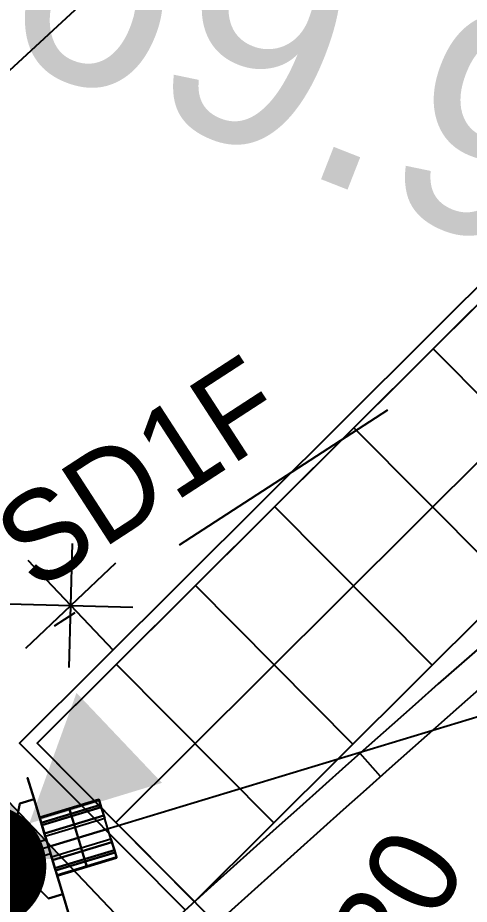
# Model space of a CAD drawing. Extents: x 421500 to 422711, y 436000 to 437000.
# Drawn here: x 422007.061 to 422008.88, y 436542.631 to 436546.2 of the extents above; entities that cross this region are included whole.
import ezdxf
from ezdxf.enums import TextEntityAlignment as Align

# ---------------------------------------------------------------- set-up
doc = ezdxf.new("R2010")
doc.units = 0
doc.linetypes.add('XREF UTC_716709_AJB_1b$0$DASHDOT1', pattern=[2, 1, -0.5, 0, -0.5])
doc.layers.get('0').update_dxf_attribs({"color": 210})
doc.layers.add('716709-ExBase$0$LCCSurvey Stations', color=4, linetype='Continuous', lineweight=0)
for name, color, linetype in [('716709-ExBase$0$XC-LCCCarriageway', 251, 'Continuous'), ('Pr-Kerb', 2, 'Continuous'), ('Pr-KerbEdge', 8, 'Continuous'), ('Pr-TactFlag', 251, 'Continuous'), ('Pr-Tactiles', 4, 'Continuous'), ('XREF UTC_716709_AJB_1b$0$BASE', 7, 'Continuous'), ('XREF UTC_716709_AJB_1b$0$DATA', 7, 'Continuous'), ('XREF UTC_716709_AJB_1b$0$du-UTCDUCT-F1', 42, 'XREF UTC_716709_AJB_1b$0$DASHDOT1'), ('XREF UTC_716709_AJB_1b$0$du-UTCTEXT', 42, 'Continuous'), ('XREF UTC_716709_AJB_1b$0$SETOUT', 4, 'Continuous'), ('XREF UTC_716709_AJB_1b$0$Signals', 7, 'Continuous'), ('XREF UTC_716709_AJB_1b$0$VIEW', 7, 'Continuous'), ('z-dwgnotes', 11, 'Continuous')]:
    doc.layers.add(name, color=color, linetype=linetype)
doc.styles.add('716709-ExBase$0$Style-WORKING', font='WORKING.shx')
doc.styles.add('XREF UTC_716709_AJB_1b$0$Standard', font='txt')

# ---------------------------------------------------------------- blocks, each defined once
blk = doc.blocks.new('XREF UTC_716709_AJB_1b$0$pole')
at = {"const_width": 0.25}
blk.add_lwpolyline([(-0.125, 0, 1), (0.125, 0, 1)], format="xyb", close=True, dxfattribs=at)
at = {"layer": 'XREF UTC_716709_AJB_1b$0$SETOUT', "const_width": 0.125}
blk.add_lwpolyline([(-0.0625, 0, 1), (0.0625, 0, 1)], format="xyb", close=True, dxfattribs=at)
at = {"layer": 'XREF UTC_716709_AJB_1b$0$VIEW'}
blk.add_lwpolyline([(-0.025, 0.0433), (-0.05, 0), (-0.025, -0.0433), (0.025, -0.0433), (0.05, 0), (0.025, 0.0433)], close=True, dxfattribs=at)
at = {"layer": 'XREF UTC_716709_AJB_1b$0$DATA', "style": 'XREF UTC_716709_AJB_1b$0$Standard', "flags": 9}
for tag, p in [('HEIGHT', (0.5, 1)), ('TYPE', (0.5, 0.75)), ('NUM', (0.5, 0.5)), ('SITE', (0.5, 0.25)), ('IDENT', (0.5, 0))]:
    blk.add_attdef(tag, p, '', height=0.2, dxfattribs=at)
blk = doc.blocks.new('XREF UTC_716709_AJB_1b$0$HD001S')
blk.add_line((0, 0), (0, 2.75))
at = {"layer": 'XREF UTC_716709_AJB_1b$0$VIEW', "color": 1, "linetype": 'Continuous', "extrusion": (0, 1, 0), "const_width": 0.1}
blk.add_lwpolyline([(0.05, 2.94, 1), (-0.05, 2.94, 1)], format="xyb", close=True, dxfattribs=at)
at = {"layer": 'XREF UTC_716709_AJB_1b$0$VIEW', "color": 2, "linetype": 'Continuous', "extrusion": (0, 1, 0), "const_width": 0.1}
blk.add_lwpolyline([(0.05, 2.62, 1), (-0.05, 2.62, 1)], format="xyb", close=True, dxfattribs=at)
at = {"layer": 'XREF UTC_716709_AJB_1b$0$VIEW', "color": 3, "linetype": 'Continuous', "extrusion": (0, 1, 0), "const_width": 0.1}
blk.add_lwpolyline([(0.05, 2.3, 1), (-0.05, 2.3, 1)], format="xyb", close=True, dxfattribs=at)
at = {"layer": 'XREF UTC_716709_AJB_1b$0$VIEW', "color": 7, "linetype": 'Continuous'}
for points in [[(-0.2, 0.27, 2.1), (-0.29, 0.27, 2.1), (-0.29, 0.27, 3.2), (-0.2, 0.27, 3.2)], [(0.29, 0.27, 2.1), (0.2, 0.27, 2.1), (0.2, 0.27, 3.2), (0.29, 0.27, 3.2)]]:
    blk.add_3dface(points, dxfattribs=at)
at = {"layer": 'XREF UTC_716709_AJB_1b$0$VIEW', "linetype": 'Continuous'}
for points in [[(0.2, 0.27, 2.1), (-0.2, 0.27, 2.1), (-0.2, 0.27, 3.2), (0.2, 0.27, 3.2)], [(-0.2, 0.21, 2.1), (-0.2, 0.27, 2.1), (-0.2, 0.27, 3.2), (-0.2, 0.21, 3.2)], [(-0.03, 0.12, 2.1), (-0.03, 0.27, 2.1), (-0.2, 0.27, 2.1), (-0.2, 0.21, 2.1)], [(-0.03, 0.12, 3.2), (-0.03, 0.27, 3.2), (-0.2, 0.27, 3.2), (-0.2, 0.21, 3.2)], [(0.03, 0.27, 2.1), (0.03, 0.12, 2.1), (-0.03, 0.12, 2.1), (-0.03, 0.27, 2.1)], [(0.03, 0.27, 3.2), (0.03, 0.12, 3.2), (-0.03, 0.12, 3.2), (-0.03, 0.27, 3.2)], [(0.2, 0.21, 2.1), (0.2, 0.27, 2.1), (0.03, 0.27, 2.1), (0.03, 0.12, 2.1)], [(0.2, 0.21, 3.2), (0.2, 0.27, 3.2), (0.03, 0.27, 3.2), (0.03, 0.12, 3.2)], [(0.2, 0.21, 2.1), (0.2, 0.27, 2.1), (0.2, 0.27, 3.2), (0.2, 0.21, 3.2)], [(-0.2, 0.21, 2.1), (-0.03, 0.12, 2.1), (-0.03, 0.12, 3.2), (-0.2, 0.21, 3.2)], [(0.03, 0.12, 2.1), (0.2, 0.21, 2.1), (0.2, 0.21, 3.2), (0.03, 0.12, 3.2)]]:
    blk.add_3dface(points, dxfattribs=at)
at = {"layer": 'XREF UTC_716709_AJB_1b$0$DATA', "style": 'XREF UTC_716709_AJB_1b$0$Standard', "flags": 9}
for tag, p in [('SUPPORT', (1, 1.5)), ('BRACKETS', (1, 1.25)), ('HEIGHT', (1, 1)), ('CABLE', (1, 0.75)), ('PHASE', (1, 0.5)), ('TYPE', (1, 0.25)), ('NUM', (1, 0)), ('SITE', (1, -0.25)), ('IDENT', (1, -0.5))]:
    blk.add_attdef(tag, p, '', height=0.2, dxfattribs=at)
at = {"layer": 'XREF UTC_716709_AJB_1b$0$VIEW', "linetype": 'Continuous'}
mesh = blk.add_polymesh((13, 3), dxfattribs=at)
for k, corner in enumerate([(0.0428, 0.27, 2.8225), (0.0428, 0.395, 2.8225), (0.0428, 0.52, 2.8225), (0.0909, 0.27, 2.8542), (0.0909, 0.395, 2.8542), (0.0909, 0.52, 2.8542), (0.1197, 0.27, 2.9041), (0.1197, 0.395, 2.9041), (0.1197, 0.52, 2.9041), (0.1231, 0.27, 2.9617), (0.1231, 0.395, 2.9617), (0.1231, 0.52, 2.9617), (0.1003, 0.27, 3.0146), (0.1003, 0.395, 3.0146), (0.1003, 0.52, 3.0146), (0.0561, 0.27, 3.0517), (0.0561, 0.395, 3.0517), (0.0561, 0.52, 3.0517), (0, 0.27, 3.065), (0, 0.395, 3.065), (0, 0.52, 3.065), (-0.0561, 0.27, 3.0517), (-0.0561, 0.395, 3.0517), (-0.0561, 0.52, 3.0517), (-0.1003, 0.27, 3.0146), (-0.1003, 0.395, 3.0146), (-0.1003, 0.52, 3.0146), (-0.1231, 0.27, 2.9617), (-0.1231, 0.395, 2.9617), (-0.1231, 0.52, 2.9617), (-0.1197, 0.27, 2.9041), (-0.1197, 0.395, 2.9041), (-0.1197, 0.52, 2.9041), (-0.0909, 0.27, 2.8542), (-0.0909, 0.395, 2.8542), (-0.0909, 0.52, 2.8542), (-0.0428, 0.27, 2.8225), (-0.0428, 0.395, 2.8225), (-0.0428, 0.52, 2.8225)]):
    mesh.set_mesh_vertex(divmod(k, 3), corner)
mesh = blk.add_polymesh((13, 3), dxfattribs=at)
for k, corner in enumerate([(0.0428, 0.27, 2.5025), (0.0428, 0.395, 2.5025), (0.0428, 0.52, 2.5025), (0.0909, 0.27, 2.5342), (0.0909, 0.395, 2.5342), (0.0909, 0.52, 2.5342), (0.1197, 0.27, 2.5841), (0.1197, 0.395, 2.5841), (0.1197, 0.52, 2.5841), (0.1231, 0.27, 2.6417), (0.1231, 0.395, 2.6417), (0.1231, 0.52, 2.6417), (0.1003, 0.27, 2.6946), (0.1003, 0.395, 2.6946), (0.1003, 0.52, 2.6946), (0.0561, 0.27, 2.7317), (0.0561, 0.395, 2.7317), (0.0561, 0.52, 2.7317), (0, 0.27, 2.745), (0, 0.395, 2.745), (0, 0.52, 2.745), (-0.0561, 0.27, 2.7317), (-0.0561, 0.395, 2.7317), (-0.0561, 0.52, 2.7317), (-0.1003, 0.27, 2.6946), (-0.1003, 0.395, 2.6946), (-0.1003, 0.52, 2.6946), (-0.1231, 0.27, 2.6417), (-0.1231, 0.395, 2.6417), (-0.1231, 0.52, 2.6417), (-0.1197, 0.27, 2.5841), (-0.1197, 0.395, 2.5841), (-0.1197, 0.52, 2.5841), (-0.0909, 0.27, 2.5342), (-0.0909, 0.395, 2.5342), (-0.0909, 0.52, 2.5342), (-0.0428, 0.27, 2.5025), (-0.0428, 0.395, 2.5025), (-0.0428, 0.52, 2.5025)]):
    mesh.set_mesh_vertex(divmod(k, 3), corner)
mesh = blk.add_polymesh((13, 3), dxfattribs=at)
for k, corner in enumerate([(0.0428, 0.27, 2.1825), (0.0428, 0.395, 2.1825), (0.0428, 0.52, 2.1825), (0.0909, 0.27, 2.2142), (0.0909, 0.395, 2.2142), (0.0909, 0.52, 2.2142), (0.1197, 0.27, 2.2641), (0.1197, 0.395, 2.2641), (0.1197, 0.52, 2.2641), (0.1231, 0.27, 2.3217), (0.1231, 0.395, 2.3217), (0.1231, 0.52, 2.3217), (0.1003, 0.27, 2.3746), (0.1003, 0.395, 2.3746), (0.1003, 0.52, 2.3746), (0.0561, 0.27, 2.4117), (0.0561, 0.395, 2.4117), (0.0561, 0.52, 2.4117), (0, 0.27, 2.425), (0, 0.395, 2.425), (0, 0.52, 2.425), (-0.0561, 0.27, 2.4117), (-0.0561, 0.395, 2.4117), (-0.0561, 0.52, 2.4117), (-0.1003, 0.27, 2.3746), (-0.1003, 0.395, 2.3746), (-0.1003, 0.52, 2.3746), (-0.1231, 0.27, 2.3217), (-0.1231, 0.395, 2.3217), (-0.1231, 0.52, 2.3217), (-0.1197, 0.27, 2.2641), (-0.1197, 0.395, 2.2641), (-0.1197, 0.52, 2.2641), (-0.0909, 0.27, 2.2142), (-0.0909, 0.395, 2.2142), (-0.0909, 0.52, 2.2142), (-0.0428, 0.27, 2.1825), (-0.0428, 0.395, 2.1825), (-0.0428, 0.52, 2.1825)]):
    mesh.set_mesh_vertex(divmod(k, 3), corner)
blk = doc.blocks.new('XREF UTC_716709_AJB_1b$0$HD080A')
blk.add_line((0.5, 0.25), (-0.5, 0.25))
blk.add_solid([(0, 0.25), (0.25, 0.75), (-0.25, 0.75)])
at = {"layer": 'XREF UTC_716709_AJB_1b$0$VIEW'}
blk.add_solid([(0, 0.05, 1), (0.2, 0.25, 1), (-0.2, 0.25, 1)], dxfattribs=at)
at = {"layer": 'XREF UTC_716709_AJB_1b$0$BASE', "style": 'XREF UTC_716709_AJB_1b$0$Standard', "flags": 3}
blk.add_attdef('SIG', (0, 0), '', height=0.2, rotation=270, dxfattribs=at)
at = {"layer": 'XREF UTC_716709_AJB_1b$0$DATA', "style": 'XREF UTC_716709_AJB_1b$0$Standard', "flags": 9}
for tag, p in [('SUPPORT', (1, 1.25)), ('FEATURES', (1, 1)), ('HEIGHT', (1, 0.75)), ('CABLE', (1, 0.5)), ('PHASE', (1, 0.25)), ('TYPE', (1, 0)), ('NUM', (1, -0.25)), ('SITE', (1, -0.5)), ('IDENT', (1, -0.75))]:
    blk.add_attdef(tag, p, '', height=0.2, dxfattribs=at)
blk = doc.blocks.new('XREF UTC_716709_AJB_1b$0$tactknob')
at = {"linetype": 'Continuous'}
for p, q in [((-0.5, 0.75), (-0.5, 1.25)), ((-0.3232, 0.8232), (-0.6768, 1.1768)), ((-0.6768, 0.8232), (-0.3232, 1.1768)), ((-0.25, 1), (-0.75, 1))]:
    blk.add_line(p, q, dxfattribs=at)

msp = doc.modelspace()

# ---------------------------------------------------------------- linework, layer by layer
at = {"layer": '716709-ExBase$0$XC-LCCCarriageway', "flags": 128}
msp.add_lwpolyline([(422003.3625, 436555.436), (422006.3284, 436555.4484), (422007.2895, 436555.4351), (422009.1002, 436555.5849), (422009.9826, 436555.658), (422013.7582, 436556.0957), (422016.8203, 436556.6982), (422018.0906, 436556.9569), (422018.7057, 436556.8821), (422019.138, 436556.438), (422019.1968, 436555.8233), (422018.8585, 436555.3068), (422018.0583, 436554.7577), (422016.3284, 436553.5044), (422010.7978, 436549.2121), (422010.0685, 436548.6506), (422007.3605, 436546.2958), (422006.6381, 436545.6292), (422005.2365, 436544.334), (422004.3783, 436543.4697)], dxfattribs=at)
msp.add_lwpolyline([(422003.3625, 436555.436), (422006.3284, 436555.4484), (422007.2895, 436555.4351), (422009.1002, 436555.5849), (422009.9826, 436555.658), (422013.7582, 436556.0957), (422016.8203, 436556.6982), (422018.0906, 436556.9569), (422018.7057, 436556.8821), (422019.138, 436556.438), (422019.1968, 436555.8233), (422018.8585, 436555.3068), (422018.0583, 436554.7577), (422016.3284, 436553.5044), (422010.7978, 436549.2121), (422010.0685, 436548.6506), (422007.3605, 436546.2958), (422006.6381, 436545.6292), (422005.2365, 436544.334), (422004.3783, 436543.4697)], dxfattribs=at)
at = {"layer": 'Pr-Kerb', "flags": 128}
msp.add_lwpolyline([(422011.2955, 436545.5341, 0.016896), (422005.3518, 436540.2206)], format="xyb", dxfattribs=at)
at = {"layer": 'Pr-KerbEdge'}
msp.add_line((422008.5228, 436543.1451), (422008.4398, 436543.2385), dxfattribs=at)
at = {"layer": 'Pr-KerbEdge', "flags": 128}
msp.add_lwpolyline([(422007.7378, 436542.6062), (422007.0679, 436543.2797), (422009.6912, 436545.889), (422010.523, 436545.0526)], dxfattribs=at)
msp.add_lwpolyline([(422011.2153, 436545.63, 0.016896), (422005.2654, 436540.3109, 0.016896)], format="xyb", dxfattribs=at)
at = {"layer": 'Pr-KerbEdge'}
msp.add_arc((422086.9238, 436454.9562), 118.125, 133.732121, 133.732121, dxfattribs=at)
at = {"layer": 'Pr-TactFlag'}
for p, q in [((422007.4559, 436542.9605), (422010.0083, 436545.4992)), ((422007.7732, 436542.6414), (422010.3257, 436545.1802)), ((422008.7338, 436544.8663), (422009.3685, 436544.2282)), ((422008.4148, 436544.5489), (422009.0495, 436543.9108)), ((422008.0957, 436544.2316), (422008.7304, 436543.5935)), ((422007.7767, 436543.9142), (422008.4114, 436543.2761)), ((422007.4576, 436543.5969), (422008.0923, 436542.9588)), ((422007.4576, 436543.5969), (422008.0923, 436542.9588))]:
    msp.add_line(p, q, dxfattribs=at)
at = {"layer": 'Pr-Tactiles', "flags": 128}
msp.add_lwpolyline([(422007.7732, 436542.6414), (422007.1386, 436543.2796), (422009.691, 436545.8183), (422010.4876, 436545.0174)], dxfattribs=at)
at = {"layer": 'XREF UTC_716709_AJB_1b$0$du-UTCDUCT-F1', "flags": 128}
msp.add_lwpolyline([(422010.3136, 436545.7604), (422005.7012, 436542.7759)], dxfattribs=at)
at = {"layer": 'z-dwgnotes'}
for p, q in [((422007.1386, 436543.2796), (422009.691, 436545.8183)), ((422015.8281, 436534.5431), (422007.1386, 436543.2796))]:
    msp.add_line(p, q, dxfattribs=at)

# ---------------------------------------------------------------- block references
at = {"layer": 'XREF UTC_716709_AJB_1b$0$Signals'}
for name, p, rotation in [('XREF UTC_716709_AJB_1b$0$HD001S', (422006.9259, 436542.7843), 286.8751661136625), ('XREF UTC_716709_AJB_1b$0$tactknob', (422006.894, 436542.7826), 313.5271315940016), ('XREF UTC_716709_AJB_1b$0$HD080A', (422006.9259, 436542.7843), 313.5271315940016)]:
    msp.add_blockref(name, p, dxfattribs=dict(at, rotation=rotation))
msp.add_blockref('XREF UTC_716709_AJB_1b$0$pole', (422006.9259, 436542.7843), dxfattribs=at)

# ---------------------------------------------------------------- texts
at = {"layer": '716709-ExBase$0$LCCSurvey Stations', "style": '716709-ExBase$0$Style-WORKING'}
msp.add_text('69.948', height=0.9, rotation=338.5808, dxfattribs=at).set_placement((422007.2629, 436546.9165), align=Align.TOP_LEFT)
msp.add_text('69.948', height=0.9, rotation=338.5808, dxfattribs=at).set_placement((422007.2629, 436546.9165), align=Align.TOP_LEFT)
at = {"layer": 'XREF UTC_716709_AJB_1b$0$du-UTCTEXT', "style": 'XREF UTC_716709_AJB_1b$0$Standard'}
for s, rotation, p in [('SD1F', 32.9872, (422007.1318, 436543.8837)), ('TPRS/20', 61, (422007.9294, 436541.083))]:
    msp.add_text(s, height=0.36, rotation=rotation, dxfattribs=at).set_placement(p)

doc.saveas('drawing.dxf')
